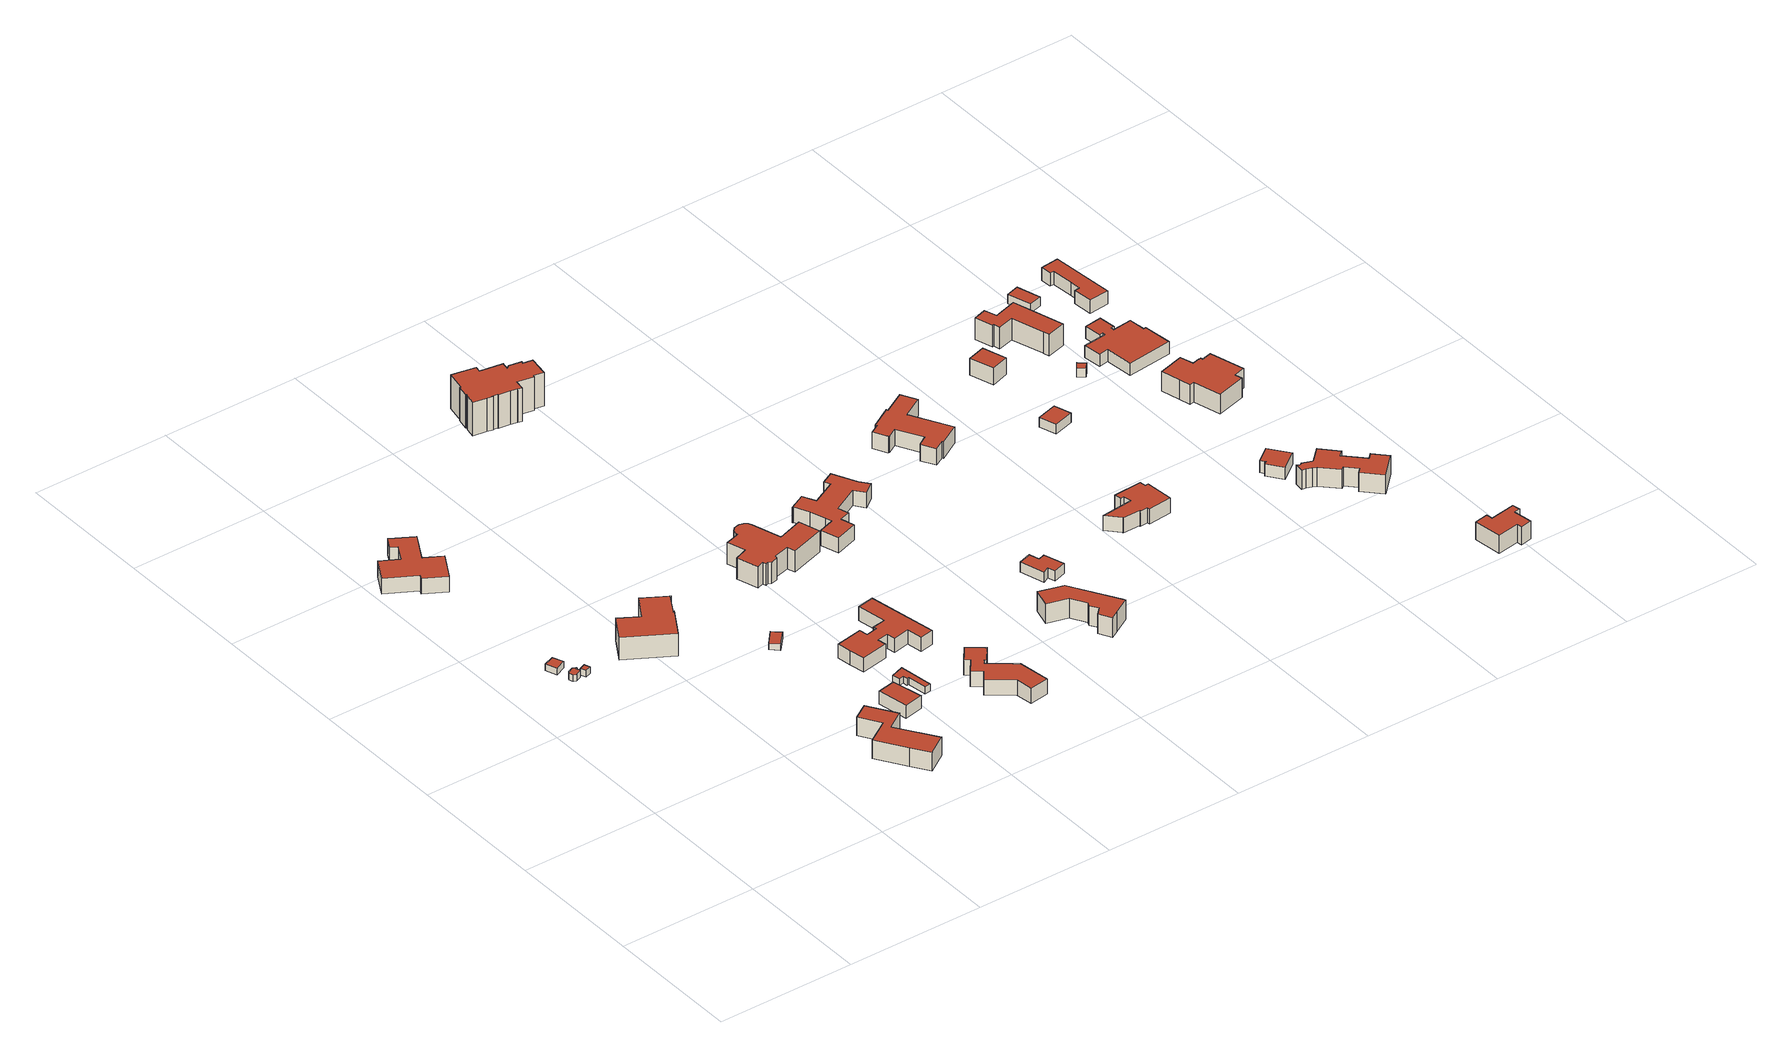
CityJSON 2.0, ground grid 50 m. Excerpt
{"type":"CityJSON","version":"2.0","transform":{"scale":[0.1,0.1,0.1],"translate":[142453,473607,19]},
"CityObjects":{
"building1":{"type":"Building","attributes":{"b3_dak_type":"slanted","b3_h_dak_50p":23.48,"b3_h_dak_70p":23.62,"b3_h_dak_max":23.92,"b3_h_dak_min":22.84,"b3_h_maaiveld":21.09,"b3_kas_warenhuis":false,"b3_mutatie_ahn3_ahn4":false,"b3_reconstructie_onvolledig":false,"b3_rmse_lod12":0.282,"b3_rmse_lod13":0.282,"b3_rmse_lod22":0.0951,"b3_val3dity_lod12":"[]","b3_val3dity_lod13":"[]","b3_val3dity_lod22":"[]","b3_volume_lod12":45.22,"b3_volume_lod13":45.22,"b3_volume_lod22":40.03,"geconstateerd":false,"oorspronkelijkbouwjaar":2019,"status":"Pand in gebruik"},"children":["building1-1"]},
"building1-1":{"type":"BuildingPart","parents":["building1"],"geometry":[{"type":"Solid","lod":"1.2","boundaries":[[[[0,1,2,3]],[[4,0,3,5]],[[5,3,2,6]],[[6,2,1,7]],[[7,1,0,4]],[[7,4,5,6]]]],"semantics":{"surfaces":[{"type":"GroundSurface"},{"type":"WallSurface","on_footprint_edge":true},{"type":"RoofSurface"}],"values":[[0,1,1,1,1,2]]}}]},
"building2":{"type":"Building","attributes":{"b3_dak_type":"slanted","b3_h_dak_50p":23.45,"b3_h_dak_70p":23.58,"b3_h_dak_max":23.89,"b3_h_dak_min":23.11,"b3_h_maaiveld":21.05,"b3_kas_warenhuis":false,"b3_mutatie_ahn3_ahn4":false,"b3_reconstructie_onvolledig":false,"b3_rmse_lod12":0.209,"b3_rmse_lod13":0.209,"b3_rmse_lod22":0.102,"b3_val3dity_lod12":"[]","b3_val3dity_lod13":"[]","b3_val3dity_lod22":"[]","b3_volume_lod12":21.73,"b3_volume_lod13":21.73,"b3_volume_lod22":21.42,"geconstateerd":false,"oorspronkelijkbouwjaar":2005,"status":"Pand in gebruik"},"children":["building2-1"]},
"building2-1":{"type":"BuildingPart","parents":["building2"],"geometry":[{"type":"Solid","lod":"1.2","boundaries":[[[[8,9,10,11,12,13,14,15,16,17]],[[18,9,8,19]],[[20,10,9,18]],[[21,11,10,20]],[[19,8,17,22]],[[23,12,11,21]],[[24,13,12,23]],[[22,17,16,25]],[[26,15,14,27]],[[27,14,13,24]],[[25,16,15,26]],[[25,26,27,24,23,21,20,18,19,22]]]],"semantics":{"surfaces":[{"type":"GroundSurface"},{"type":"WallSurface","on_footprint_edge":true},{"type":"RoofSurface"}],"values":[[0,1,1,1,1,1,1,1,1,1,1,2]]}}]},
"building3":{"type":"Building","attributes":{"b3_dak_type":"slanted","b3_h_dak_50p":23.33,"b3_h_dak_70p":23.5,"b3_h_dak_max":23.87,"b3_h_dak_min":22.99,"b3_h_maaiveld":21.07,"b3_kas_warenhuis":false,"b3_mutatie_ahn3_ahn4":false,"b3_reconstructie_onvolledig":false,"b3_rmse_lod12":0.273,"b3_rmse_lod13":0.273,"b3_rmse_lod22":0.659,"b3_val3dity_lod12":"[]","b3_val3dity_lod13":"[]","b3_val3dity_lod22":"[]","b3_volume_lod12":13.09,"b3_volume_lod13":13.09,"b3_volume_lod22":15.14,"geconstateerd":false,"oorspronkelijkbouwjaar":2005,"status":"Pand in gebruik"},"children":["building3-1"]},
"building3-1":{"type":"BuildingPart","parents":["building3"],"geometry":[{"type":"Solid","lod":"1.2","boundaries":[[[[28,29,30,31]],[[32,28,31,33]],[[33,31,30,34]],[[34,30,29,35]],[[35,29,28,32]],[[35,32,33,34]]]],"semantics":{"surfaces":[{"type":"GroundSurface"},{"type":"WallSurface","on_footprint_edge":true},{"type":"RoofSurface"}],"values":[[0,1,1,1,1,2]]}}]},
"building4":{"type":"Building","attributes":{"b3_dak_type":"slanted","b3_h_dak_50p":27.42,"b3_h_dak_70p":28.05,"b3_h_dak_max":30.87,"b3_h_dak_min":22.4,"b3_h_maaiveld":22.07,"b3_kas_warenhuis":false,"b3_mutatie_ahn3_ahn4":false,"b3_reconstructie_onvolledig":false,"b3_rmse_lod12":1.29,"b3_rmse_lod13":1.29,"b3_rmse_lod22":0.394,"b3_val3dity_lod12":"[]","b3_val3dity_lod13":"[]","b3_val3dity_lod22":"[]","b3_volume_lod12":1750.06,"b3_volume_lod13":1750.06,"b3_volume_lod22":1602.6,"geconstateerd":false,"oorspronkelijkbouwjaar":1950,"status":"Pand in gebruik"},"children":["building4-1"]},
"building4-1":{"type":"BuildingPart","parents":["building4"],"geometry":[{"type":"Solid","lod":"1.2","boundaries":[[[[36,37,38,39,40,41,42,43,44,45,46,47]],[[48,47,46,49]],[[50,36,47,48]],[[51,44,43,52]],[[53,45,44,51]],[[49,46,45,53]],[[52,43,42,54]],[[54,42,41,55]],[[55,41,40,56]],[[56,40,39,57]],[[57,39,38,58]],[[58,38,37,59]],[[59,37,36,50]],[[59,50,48,49,53,51,52,54,55,56,57,58]]]],"semantics":{"surfaces":[{"type":"GroundSurface"},{"type":"WallSurface","on_footprint_edge":true},{"type":"RoofSurface"}],"values":[[0,1,1,1,1,1,1,1,1,1,1,1,1,2]]}}]},
"building5":{"type":"Building","attributes":{"b3_dak_type":"slanted","b3_h_dak_50p":27.03,"b3_h_dak_70p":27.75,"b3_h_dak_max":30.9,"b3_h_dak_min":21.67,"b3_h_maaiveld":20.81,"b3_kas_warenhuis":false,"b3_mutatie_ahn3_ahn4":false,"b3_reconstructie_onvolledig":false,"b3_rmse_lod12":1.59,"b3_rmse_lod13":1.59,"b3_rmse_lod22":0.286,"b3_val3dity_lod12":"[]","b3_val3dity_lod13":"[]","b3_val3dity_lod22":"[]","b3_volume_lod12":1730.9,"b3_volume_lod13":1730.9,"b3_volume_lod22":1571.58,"geconstateerd":false,"oorspronkelijkbouwjaar":1930,"status":"Pand in gebruik"},"children":["building5-1"]},
"building5-1":{"type":"BuildingPart","parents":["building5"],"geometry":[{"type":"Solid","lod":"1.2","boundaries":[[[[60,61,62,63,64,65,66,67,68]],[[69,66,65,70]],[[70,65,64,71]],[[72,67,66,69]],[[71,64,63,73]],[[73,63,62,74]],[[75,61,60,76]],[[76,60,68,77]],[[77,68,67,72]],[[74,62,61,75]],[[74,75,76,77,72,69,70,71,73]]]],"semantics":{"surfaces":[{"type":"GroundSurface"},{"type":"WallSurface","on_footprint_edge":true},{"type":"RoofSurface"}],"values":[[0,1,1,1,1,1,1,1,1,1,2]]}}]},
"building6":{"type":"Building","attributes":{"b3_dak_type":"slanted","b3_h_dak_50p":27.74,"b3_h_dak_70p":28.35,"b3_h_dak_max":31.12,"b3_h_dak_min":24.28,"b3_h_maaiveld":19.84,"b3_kas_warenhuis":false,"b3_mutatie_ahn3_ahn4":false,"b3_reconstructie_onvolledig":false,"b3_rmse_lod12":1.48,"b3_rmse_lod13":1.48,"b3_rmse_lod22":0.332,"b3_val3dity_lod12":"[]","b3_val3dity_lod13":"[]","b3_val3dity_lod22":"[]","b3_volume_lod12":2419.6,"b3_volume_lod13":2419.6,"b3_volume_lod22":2206.16,"geconstateerd":false,"oorspronkelijkbouwjaar":1953,"status":"Pand in gebruik"},"children":["building6-1"]},
"building6-1":{"type":"BuildingPart","parents":["building6"],"geometry":[{"type":"Solid","lod":"1.2","boundaries":[[[[78,79,80,81,82,83,84,85,86,87,88,89]],[[90,86,85,91]],[[91,85,84,92]],[[93,87,86,90]],[[92,84,83,94]],[[94,83,82,95]],[[96,88,87,93]],[[97,89,88,96]],[[98,81,80,99]],[[95,82,81,98]],[[100,78,89,97]],[[99,80,79,101]],[[101,79,78,100]],[[101,100,97,96,93,90,91,92,94,95,98,99]]]],"semantics":{"surfaces":[{"type":"GroundSurface"},{"type":"WallSurface","on_footprint_edge":true},{"type":"RoofSurface"}],"values":[[0,1,1,1,1,1,1,1,1,1,1,1,1,2]]}}]},
"building7":{"type":"Building","attributes":{"b3_dak_type":"slanted","b3_h_dak_50p":25.48,"b3_h_dak_70p":25.88,"b3_h_dak_max":26.46,"b3_h_dak_min":23.44,"b3_h_maaiveld":21.1,"b3_kas_warenhuis":false,"b3_mutatie_ahn3_ahn4":false,"b3_reconstructie_onvolledig":false,"b3_rmse_lod12":1.1,"b3_rmse_lod13":1.1,"b3_rmse_lod22":0.0421,"b3_val3dity_lod12":"[]","b3_val3dity_lod13":"[]","b3_val3dity_lod22":"[]","b3_volume_lod12":366.44,"b3_volume_lod13":366.44,"b3_volume_lod22":316.61,"geconstateerd":false,"oorspronkelijkbouwjaar":1930,"status":"Pand in gebruik"},"children":["building7-1"]},
"building7-1":{"type":"BuildingPart","parents":["building7"],"geometry":[{"type":"Solid","lod":"1.2","boundaries":[[[[102,103,104,105,106]],[[107,103,102,108]],[[109,104,103,107]],[[110,105,104,109]],[[108,102,106,111]],[[111,106,105,110]],[[111,110,109,107,108]]]],"semantics":{"surfaces":[{"type":"GroundSurface"},{"type":"WallSurface","on_footprint_edge":true},{"type":"RoofSurface"}],"values":[[0,1,1,1,1,1,2]]}}]},
"building8":{"type":"Building","attributes":{"b3_dak_type":"slanted","b3_h_dak_50p":24.06,"b3_h_dak_70p":24.18,"b3_h_dak_max":24.42,"b3_h_dak_min":23.61,"b3_h_maaiveld":21.69,"b3_kas_warenhuis":false,"b3_mutatie_ahn3_ahn4":false,"b3_reconstructie_onvolledig":false,"b3_rmse_lod12":0.241,"b3_rmse_lod13":0.241,"b3_rmse_lod22":0.0299,"b3_val3dity_lod12":"[]","b3_val3dity_lod13":"[]","b3_val3dity_lod22":"[]","b3_volume_lod12":59.45,"b3_volume_lod13":59.45,"b3_volume_lod22":55.19,"geconstateerd":false,"oorspronkelijkbouwjaar":1991,"status":"Pand in gebruik"},"children":["building8-1"]},
"building8-1":{"type":"BuildingPart","parents":["building8"],"geometry":[{"type":"Solid","lod":"1.2","boundaries":[[[[112,113,114,115]],[[116,113,112,117]],[[117,112,115,118]],[[119,114,113,116]],[[118,115,114,119]],[[118,119,116,117]]]],"semantics":{"surfaces":[{"type":"GroundSurface"},{"type":"WallSurface","on_footprint_edge":true},{"type":"RoofSurface"}],"values":[[0,1,1,1,1,2]]}}]},
"building9":{"type":"Building","attributes":{"b3_dak_type":"slanted","b3_h_dak_50p":23.86,"b3_h_dak_70p":23.99,"b3_h_dak_max":24.36,"b3_h_dak_min":23.09,"b3_h_maaiveld":21.39,"b3_kas_warenhuis":false,"b3_mutatie_ahn3_ahn4":false,"b3_reconstructie_onvolledig":false,"b3_rmse_lod12":0.352,"b3_rmse_lod13":0.352,"b3_rmse_lod22":0.0799,"b3_val3dity_lod12":"[]","b3_val3dity_lod13":"[]","b3_val3dity_lod22":"[]","b3_volume_lod12":93.08,"b3_volume_lod13":93.08,"b3_volume_lod22":85.71,"geconstateerd":false,"oorspronkelijkbouwjaar":1927,"status":"Pand in gebruik"},"children":["building9-1"]},
"building9-1":{"type":"BuildingPart","parents":["building9"],"geometry":[{"type":"Solid","lod":"1.2","boundaries":[[[[120,121,122,123,124,125,126,127]],[[128,121,120,129]],[[130,122,121,128]],[[131,123,122,130]],[[129,120,127,132]],[[132,127,126,133]],[[133,126,125,134]],[[134,125,124,135]],[[135,124,123,131]],[[135,131,130,128,129,132,133,134]]]],"semantics":{"surfaces":[{"type":"GroundSurface"},{"type":"WallSurface","on_footprint_edge":true},{"type":"RoofSurface"}],"values":[[0,1,1,1,1,1,1,1,1,2]]}}]},
"building10":{"type":"Building","attributes":{"b3_dak_type":"slanted","b3_h_dak_50p":26.29,"b3_h_dak_70p":27,"b3_h_dak_max":31.24,"b3_h_dak_min":21.91,"b3_h_maaiveld":21.69,"b3_kas_warenhuis":false,"b3_mutatie_ahn3_ahn4":false,"b3_reconstructie_onvolledig":false,"b3_rmse_lod12":1.59,"b3_rmse_lod13":1.59,"b3_rmse_lod22":0.241,"b3_val3dity_lod12":"[]","b3_val3dity_lod13":"[]","b3_val3dity_lod22":"[]","b3_volume_lod12":1690.39,"b3_volume_lod13":1690.39,"b3_volume_lod22":1497.33,"geconstateerd":false,"oorspronkelijkbouwjaar":1960,"status":"Pand in gebruik"},"children":["building10-1"]},
"building10-1":{"type":"BuildingPart","parents":["building10"],"geometry":[{"type":"Solid","lod":"1.2","boundaries":[[[[136,137,138,139,140,141,142,143,144,145,146,147,148,149,150,151,152]],[[153,151,150,154]],[[154,150,149,155]],[[156,152,151,153]],[[157,148,147,158]],[[158,147,146,159]],[[159,146,145,160]],[[160,145,144,161]],[[161,144,143,162]],[[162,143,142,163]],[[164,136,152,156]],[[163,142,141,165]],[[165,141,140,166]],[[167,138,137,168]],[[166,140,139,169]],[[169,139,138,167]],[[155,149,148,157]],[[168,137,136,164]],[[168,164,156,153,154,155,157,158,159,160,161,162,163,165,166,169,167]]]],"semantics":{"surfaces":[{"type":"GroundSurface"},{"type":"WallSurface","on_footprint_edge":true},{"type":"RoofSurface"}],"values":[[0,1,1,1,1,1,1,1,1,1,1,1,1,1,1,1,1,1,2]]}}]},
"building11":{"type":"Building","attributes":{"b3_dak_type":"slanted","b3_h_dak_50p":26.62,"b3_h_dak_70p":27.31,"b3_h_dak_max":29.4,"b3_h_dak_min":23.64,"b3_h_maaiveld":21.54,"b3_kas_warenhuis":false,"b3_mutatie_ahn3_ahn4":false,"b3_reconstructie_onvolledig":false,"b3_rmse_lod12":1.6,"b3_rmse_lod13":1.6,"b3_rmse_lod22":0.0835,"b3_val3dity_lod12":"[]","b3_val3dity_lod13":"[]","b3_val3dity_lod22":"[]","b3_volume_lod12":1321.25,"b3_volume_lod13":1321.25,"b3_volume_lod22":1139.01,"geconstateerd":false,"oorspronkelijkbouwjaar":1927,"status":"Pand in gebruik"},"children":["building11-1"]},
"building11-1":{"type":"BuildingPart","parents":["building11"],"geometry":[{"type":"Solid","lod":"1.2","boundaries":[[[[170,171,172,173,174,175,176,177,178,179,180,181,182,183]],[[184,175,174,185]],[[185,174,173,186]],[[187,176,175,184]],[[188,171,170,189]],[[189,170,183,190]],[[186,173,172,191]],[[191,172,171,188]],[[190,183,182,192]],[[192,182,181,193]],[[194,180,179,195]],[[193,181,180,194]],[[196,177,176,187]],[[197,178,177,196]],[[195,179,178,197]],[[195,197,196,187,184,185,186,191,188,189,190,192,193,194]]]],"semantics":{"surfaces":[{"type":"GroundSurface"},{"type":"WallSurface","on_footprint_edge":true},{"type":"RoofSurface"}],"values":[[0,1,1,1,1,1,1,1,1,1,1,1,1,1,1,2]]}}]},
"building12":{"type":"Building","attributes":{"b3_dak_type":"slanted","b3_h_dak_50p":28.49,"b3_h_dak_70p":29.47,"b3_h_dak_max":32.23,"b3_h_dak_min":25.01,"b3_h_maaiveld":21.32,"b3_kas_warenhuis":false,"b3_mutatie_ahn3_ahn4":false,"b3_reconstructie_onvolledig":false,"b3_rmse_lod12":2.11,"b3_rmse_lod13":2.11,"b3_rmse_lod22":0.0738,"b3_val3dity_lod12":"[]","b3_val3dity_lod13":"[]","b3_val3dity_lod22":"[]","b3_volume_lod12":2790.08,"b3_volume_lod13":2790.08,"b3_volume_lod22":2484.86,"geconstateerd":false,"oorspronkelijkbouwjaar":1980,"status":"Pand in gebruik"},"children":["building12-1"]},
"building12-1":{"type":"BuildingPart","parents":["building12"],"geometry":[{"type":"Solid","lod":"1.2","boundaries":[[[[198,199,200,201,202,203,204,205,206,207,208,209,210,211,212,213,214,215,216,217,218,219,220,221,222]],[[223,206,205,224]],[[225,219,218,226]],[[227,220,219,225]],[[228,221,220,227]],[[229,216,215,230]],[[231,217,216,229]],[[226,218,217,231]],[[230,215,214,232]],[[232,214,213,233]],[[233,213,212,234]],[[234,212,211,235]],[[235,211,210,236]],[[236,210,209,237]],[[238,208,207,239]],[[237,209,208,238]],[[224,205,204,240]],[[240,204,203,241]],[[239,207,206,223]],[[241,203,202,242]],[[242,202,201,243]],[[244,199,198,245]],[[243,201,200,246]],[[246,200,199,244]],[[245,198,222,247]],[[247,222,221,228]],[[247,228,227,225,226,231,229,230,232,233,234,235,236,237,238,239,223,224,240,241,242,243,246,244,245]]]],"semantics":{"surfaces":[{"type":"GroundSurface"},{"type":"WallSurface","on_footprint_edge":true},{"type":"RoofSurface"}],"values":[[0,1,1,1,1,1,1,1,1,1,1,1,1,1,1,1,1,1,1,1,1,1,1,1,1,1,2]]}}]},
"building13":{"type":"Building","attributes":{"b3_dak_type":"slanted","b3_h_dak_50p":31.41,"b3_h_dak_70p":32.64,"b3_h_dak_max":33.94,"b3_h_dak_min":26.2,"b3_h_maaiveld":19.81,"b3_kas_warenhuis":false,"b3_mutatie_ahn3_ahn4":false,"b3_reconstructie_onvolledig":false,"b3_rmse_lod12":2.38,"b3_rmse_lod13":1.93,"b3_rmse_lod22":0.141,"b3_val3dity_lod12":"[]","b3_val3dity_lod13":"[]","b3_val3dity_lod22":"[303]","b3_volume_lod12":4229.79,"b3_volume_lod13":4189.26,"b3_volume_lod22":3744.78,"geconstateerd":false,"oorspronkelijkbouwjaar":2019,"status":"Pand in gebruik"},"children":["building13-1"]},
"building13-1":{"type":"BuildingPart","parents":["building13"],"geometry":[{"type":"Solid","lod":"1.2","boundaries":[[[[248,249,250,251,252,253,254,255,256,257,258,259,260,261,262,263,264,265,266,267,268,269,270,271,272,273,274,275,276,277,278,279]],[[280,265,264,281]],[[282,251,250,283]],[[284,272,271,285]],[[286,257,256,287]],[[287,256,255,288]],[[289,278,277,290]],[[291,279,278,289]],[[290,277,276,292]],[[292,276,275,293]],[[285,271,270,294]],[[295,274,273,296]],[[296,273,272,284]],[[293,275,274,295]],[[297,269,268,298]],[[299,261,260,300]],[[301,267,266,302]],[[298,268,267,301]],[[303,254,253,304]],[[288,255,254,303]],[[281,264,263,305]],[[306,258,257,286]],[[307,262,261,299]],[[305,263,262,307]],[[302,266,265,280]],[[308,259,258,306]],[[283,250,249,309]],[[300,260,259,308]],[[294,270,269,297]],[[304,253,252,310]],[[310,252,251,282]],[[311,248,279,291]],[[309,249,248,311]],[[309,311,291,289,290,292,293,295,296,284,285,294,297,298,301,302,280,281,305,307,299,300,308,306,286,287,288,303,304,310,282,283]]]],"semantics":{"surfaces":[{"type":"GroundSurface"},{"type":"WallSurface","on_footprint_edge":true},{"type":"RoofSurface"}],"values":[[0,1,1,1,1,1,1,1,1,1,1,1,1,1,1,1,1,1,1,1,1,1,1,1,1,1,1,1,1,1,1,1,1,2]]}}]},
"building14":{"type":"Building","attributes":{"b3_dak_type":"slanted","b3_h_dak_50p":27.39,"b3_h_dak_70p":28.27,"b3_h_dak_max":30.97,"b3_h_dak_min":24.58,"b3_h_maaiveld":22.47,"b3_kas_warenhuis":false,"b3_mutatie_ahn3_ahn4":false,"b3_reconstructie_onvolledig":false,"b3_rmse_lod12":1.56,"b3_rmse_lod13":1.56,"b3_rmse_lod22":0.129,"b3_val3dity_lod12":"[]","b3_val3dity_lod13":"[]","b3_val3dity_lod22":"[]","b3_volume_lod12":1770.18,"b3_volume_lod13":1770.18,"b3_volume_lod22":1554.01,"geconstateerd":false,"oorspronkelijkbouwjaar":2005,"status":"Pand in gebruik"},"children":["building14-1"]},
"building14-1":{"type":"BuildingPart","parents":["building14"],"geometry":[{"type":"Solid","lod":"1.2","boundaries":[[[[312,313,314,315,316,317,318,319,320,321,322,323,324,325,326,327,328,329,330,331,332,333,334]],[[335,328,327,336]],[[336,327,326,337]],[[338,329,328,335]],[[339,330,329,338]],[[340,316,315,341]],[[342,324,323,343]],[[344,325,324,342]],[[337,326,325,344]],[[343,323,322,345]],[[345,322,321,346]],[[347,320,319,348]],[[348,319,318,349]],[[349,318,317,350]],[[346,321,320,347]],[[350,317,316,340]],[[351,313,312,352]],[[352,312,334,353]],[[341,315,314,354]],[[354,314,313,351]],[[355,331,330,339]],[[356,332,331,355]],[[353,334,333,357]],[[357,333,332,356]],[[357,356,355,339,338,335,336,337,344,342,343,345,346,347,348,349,350,340,341,354,351,352,353]]]],"semantics":{"surfaces":[{"type":"GroundSurface"},{"type":"WallSurface","on_footprint_edge":true},{"type":"RoofSurface"}],"values":[[0,1,1,1,1,1,1,1,1,1,1,1,1,1,1,1,1,1,1,1,1,1,1,1,2]]}}]},
"building15":{"type":"Building","attributes":{"b3_dak_type":"slanted","b3_h_dak_50p":27.41,"b3_h_dak_70p":28.3,"b3_h_dak_max":30.75,"b3_h_dak_min":21.9,"b3_h_maaiveld":20.88,"b3_kas_warenhuis":false,"b3_mutatie_ahn3_ahn4":false,"b3_reconstructie_onvolledig":false,"b3_rmse_lod12":1.74,"b3_rmse_lod13":1.74,"b3_rmse_lod22":0.374,"b3_val3dity_lod12":"[]","b3_val3dity_lod13":"[]","b3_val3dity_lod22":"[]","b3_volume_lod12":1479.45,"b3_volume_lod13":1479.45,"b3_volume_lod22":1290.39,"geconstateerd":false,"oorspronkelijkbouwjaar":1930,"status":"Pand in gebruik"},"children":["building15-1"]},
"building15-1":{"type":"BuildingPart","parents":["building15"],"geometry":[{"type":"Solid","lod":"1.2","boundaries":[[[[358,359,360,361,362,363,364,365,366,367,368,369]],[[370,359,358,371]],[[371,358,369,372]],[[372,369,368,373]],[[373,368,367,374]],[[374,367,366,375]],[[376,363,362,377]],[[378,364,363,376]],[[377,362,361,379]],[[375,366,365,380]],[[380,365,364,378]],[[381,360,359,370]],[[379,361,360,381]],[[379,381,370,371,372,373,374,375,380,378,376,377]]]],"semantics":{"surfaces":[{"type":"GroundSurface"},{"type":"WallSurface","on_footprint_edge":true},{"type":"RoofSurface"}],"values":[[0,1,1,1,1,1,1,1,1,1,1,1,1,2]]}}]},
"building16":{"type":"Building","attributes":{"b3_dak_type":"slanted","b3_h_dak_50p":24.39,"b3_h_dak_70p":25.6,"b3_h_dak_max":27.52,"b3_h_dak_min":23.99,"b3_h_maaiveld":21.97,"b3_kas_warenhuis":false,"b3_mutatie_ahn3_ahn4":false,"b3_reconstructie_onvolledig":false,"b3_rmse_lod12":1.3,"b3_rmse_lod13":1.3,"b3_rmse_lod22":0.197,"b3_val3dity_lod12":"[]","b3_val3dity_lod13":"[]","b3_val3dity_lod22":"[]","b3_volume_lod12":268.58,"b3_volume_lod13":268.58,"b3_volume_lod22":223.77,"geconstateerd":false,"oorspronkelijkbouwjaar":1961,"status":"Pand in gebruik"},"children":["building16-1"]},
"building16-1":{"type":"BuildingPart","parents":["building16"],"geometry":[{"type":"Solid","lod":"1.2","boundaries":[[[[382,383,384,385,386,387,388,389]],[[390,388,387,391]],[[391,387,386,392]],[[392,386,385,393]],[[393,385,384,394]],[[395,389,388,390]],[[396,383,382,397]],[[394,384,383,396]],[[397,382,389,395]],[[397,395,390,391,392,393,394,396]]]],"semantics":{"surfaces":[{"type":"GroundSurface"},{"type":"WallSurface","on_footprint_edge":true},{"type":"RoofSurface"}],"values":[[0,1,1,1,1,1,1,1,1,2]]}}]},
"building17":{"type":"Building","attributes":{"b3_dak_type":"slanted","b3_h_dak_50p":28.11,"b3_h_dak_70p":28.75,"b3_h_dak_max":32.35,"b3_h_dak_min":25.63,"b3_h_maaiveld":22.59,"b3_kas_warenhuis":false,"b3_mutatie_ahn3_ahn4":false,"b3_reconstructie_onvolledig":false,"b3_rmse_lod12":1.42,"b3_rmse_lod13":1.42,"b3_rmse_lod22":0.267,"b3_val3dity_lod12":"[]","b3_val3dity_lod13":"[]","b3_val3dity_lod22":"[]","b3_volume_lod12":1878.48,"b3_volume_lod13":1878.48,"b3_volume_lod22":1650.92,"geconstateerd":false,"oorspronkelijkbouwjaar":1950,"status":"Pand in gebruik"},"children":["building17-1"]},
"building17-1":{"type":"BuildingPart","parents":["building17"],"geometry":[{"type":"Solid","lod":"1.2","boundaries":[[[[398,399,400,401,402,403,404,405,406,407,408,409,410,411,412,413,414,415,416,417]],[[418,407,406,419]],[[420,410,409,421]],[[422,399,398,423]],[[424,400,399,422]],[[425,411,410,420]],[[421,409,408,426]],[[426,408,407,418]],[[427,405,404,428]],[[428,404,403,429]],[[419,406,405,427]],[[430,414,413,431]],[[432,415,414,430]],[[431,413,412,433]],[[429,403,402,434]],[[434,402,401,435]],[[436,416,415,432]],[[433,412,411,425]],[[435,401,400,424]],[[437,417,416,436]],[[423,398,417,437]],[[423,437,436,432,430,431,433,425,420,421,426,418,419,427,428,429,434,435,424,422]]]],"semantics":{"surfaces":[{"type":"GroundSurface"},{"type":"WallSurface","on_footprint_edge":true},{"type":"RoofSurface"}],"values":[[0,1,1,1,1,1,1,1,1,1,1,1,1,1,1,1,1,1,1,1,1,2]]}}]},
"building18":{"type":"Building","attributes":{"b3_dak_type":"slanted","b3_h_dak_50p":27.19,"b3_h_dak_70p":27.96,"b3_h_dak_max":30.42,"b3_h_dak_min":24.76,"b3_h_maaiveld":22.2,"b3_kas_warenhuis":false,"b3_mutatie_ahn3_ahn4":false,"b3_reconstructie_onvolledig":false,"b3_rmse_lod12":1.52,"b3_rmse_lod13":1.52,"b3_rmse_lod22":0.138,"b3_val3dity_lod12":"[]","b3_val3dity_lod13":"[]","b3_val3dity_lod22":"[]","b3_volume_lod12":1017.28,"b3_volume_lod13":1017.28,"b3_volume_lod22":870.67,"geconstateerd":false,"oorspronkelijkbouwjaar":2022,"status":"Pand in gebruik"},"children":["building18-1"]},
"building18-1":{"type":"BuildingPart","parents":["building18"],"geometry":[{"type":"Solid","lod":"1.2","boundaries":[[[[438,439,440,441,442,443,444,445,446,447,448,449,450,451,452]],[[453,449,448,454]],[[455,450,449,453]],[[456,439,438,457]],[[457,438,452,458]],[[459,442,441,460]],[[461,444,443,462]],[[463,445,444,461]],[[462,443,442,459]],[[464,451,450,455]],[[465,446,445,463]],[[458,452,451,464]],[[466,447,446,465]],[[467,440,439,456]],[[454,448,447,466]],[[460,441,440,467]],[[460,467,456,457,458,464,455,453,454,466,465,463,461,462,459]]]],"semantics":{"surfaces":[{"type":"GroundSurface"},{"type":"WallSurface","on_footprint_edge":true},{"type":"RoofSurface"}],"values":[[0,1,1,1,1,1,1,1,1,1,1,1,1,1,1,1,2]]}}]},
"building19":{"type":"Building","attributes":{"b3_dak_type":"slanted","b3_h_dak_50p":25.71,"b3_h_dak_70p":26.12,"b3_h_dak_max":26.79,"b3_h_dak_min":24.23,"b3_h_maaiveld":22.5,"b3_kas_warenhuis":false,"b3_mutatie_ahn3_ahn4":false,"b3_reconstructie_onvolledig":false,"b3_rmse_lod12":0.777,"b3_rmse_lod13":0.777,"b3_rmse_lod22":0.0154,"b3_val3dity_lod12":"[]","b3_val3dity_lod13":"[]","b3_val3dity_lod22":"[]","b3_volume_lod12":176.15,"b3_volume_lod13":176.15,"b3_volume_lod22":154.34,"geconstateerd":false,"oorspronkelijkbouwjaar":2015,"status":"Pand in gebruik"},"children":["building19-1"]},
"building19-1":{"type":"BuildingPart","parents":["building19"],"geometry":[{"type":"Solid","lod":"1.2","boundaries":[[[[468,469,470,471]],[[472,470,469,473]],[[474,471,470,472]],[[475,468,471,474]],[[473,469,468,475]],[[473,475,474,472]]]],"semantics":{"surfaces":[{"type":"GroundSurface"},{"type":"WallSurface","on_footprint_edge":true},{"type":"RoofSurface"}],"values":[[0,1,1,1,1,2]]}}]},
"building20":{"type":"Building","attributes":{"b3_dak_type":"slanted","b3_h_dak_50p":26.05,"b3_h_dak_70p":26.53,"b3_h_dak_max":28.12,"b3_h_dak_min":24.73,"b3_h_maaiveld":20.14,"b3_kas_warenhuis":false,"b3_mutatie_ahn3_ahn4":false,"b3_reconstructie_onvolledig":false,"b3_rmse_lod12":0.846,"b3_rmse_lod13":0.846,"b3_rmse_lod22":0.131,"b3_val3dity_lod12":"[]","b3_val3dity_lod13":"[]","b3_val3dity_lod22":"[]","b3_volume_lod12":381.19,"b3_volume_lod13":381.19,"b3_volume_lod22":354.39,"geconstateerd":false,"oorspronkelijkbouwjaar":2011,"status":"Pand in gebruik"},"children":["building20-1"]},
"building20-1":{"type":"BuildingPart","parents":["building20"],"geometry":[{"type":"Solid","lod":"1.2","boundaries":[[[[476,477,478,479]],[[480,477,476,481]],[[481,476,479,482]],[[483,478,477,480]],[[482,479,478,483]],[[482,483,480,481]]]],"semantics":{"surfaces":[{"type":"GroundSurface"},{"type":"WallSurface","on_footprint_edge":true},{"type":"RoofSurface"}],"values":[[0,1,1,1,1,2]]}}]},
"building21":{"type":"Building","attributes":{"b3_dak_type":"slanted","b3_h_dak_50p":25.63,"b3_h_dak_70p":26.5,"b3_h_dak_max":27.97,"b3_h_dak_min":24.05,"b3_h_maaiveld":22.05,"b3_kas_warenhuis":false,"b3_mutatie_ahn3_ahn4":false,"b3_reconstructie_onvolledig":false,"b3_rmse_lod12":1.43,"b3_rmse_lod13":1.43,"b3_rmse_lod22":0.0517,"b3_val3dity_lod12":"[]","b3_val3dity_lod13":"[]","b3_val3dity_lod22":"[]","b3_volume_lod12":303.44,"b3_volume_lod13":303.44,"b3_volume_lod22":252.18,"geconstateerd":false,"oorspronkelijkbouwjaar":1938,"status":"Pand in gebruik"},"children":["building21-1"]},
"building21-1":{"type":"BuildingPart","parents":["building21"],"geometry":[{"type":"Solid","lod":"1.2","boundaries":[[[[484,485,486,487,488,489,490]],[[491,485,484,492]],[[493,490,489,494]],[[495,488,487,496]],[[496,487,486,497]],[[492,484,490,493]],[[497,486,485,491]],[[494,489,488,495]],[[494,495,496,497,491,492,493]]]],"semantics":{"surfaces":[{"type":"GroundSurface"},{"type":"WallSurface","on_footprint_edge":true},{"type":"RoofSurface"}],"values":[[0,1,1,1,1,1,1,1,2]]}}]},
"building22":{"type":"Building","attributes":{"b3_dak_type":"multiple horizontal","b3_h_dak_50p":25.89,"b3_h_dak_70p":25.96,"b3_h_dak_max":26.15,"b3_h_dak_min":25.8,"b3_h_maaiveld":22.66,"b3_kas_warenhuis":false,"b3_mutatie_ahn3_ahn4":false,"b3_reconstructie_onvolledig":false,"b3_rmse_lod12":0.118,"b3_rmse_lod13":0.118,"b3_rmse_lod22":0.104,"b3_val3dity_lod12":"[]","b3_val3dity_lod13":"[]","b3_val3dity_lod22":"[]","b3_volume_lod12":28.83,"b3_volume_lod13":28.83,"b3_volume_lod22":28.35,"geconstateerd":false,"oorspronkelijkbouwjaar":2012,"status":"Pand in gebruik"},"children":["building22-1"]},
"building22-1":{"type":"BuildingPart","parents":["building22"],"geometry":[{"type":"Solid","lod":"1.2","boundaries":[[[[498,499,500,501]],[[502,499,498,503]],[[503,498,501,504]],[[505,500,499,502]],[[504,501,500,505]],[[504,505,502,503]]]],"semantics":{"surfaces":[{"type":"GroundSurface"},{"type":"WallSurface","on_footprint_edge":true},{"type":"RoofSurface"}],"values":[[0,1,1,1,1,2]]}}]},
"building23":{"type":"Building","attributes":{"b3_dak_type":"slanted","b3_h_dak_50p":30.06,"b3_h_dak_70p":30.91,"b3_h_dak_max":32.16,"b3_h_dak_min":25.1,"b3_h_maaiveld":22.77,"b3_kas_warenhuis":false,"b3_mutatie_ahn3_ahn4":false,"b3_reconstructie_onvolledig":false,"b3_rmse_lod12":2.37,"b3_rmse_lod13":1.57,"b3_rmse_lod22":0.196,"b3_val3dity_lod12":"[]","b3_val3dity_lod13":"[]","b3_val3dity_lod22":"[]","b3_volume_lod12":1520.93,"b3_volume_lod13":1493.05,"b3_volume_lod22":1271.29,"geconstateerd":false,"oorspronkelijkbouwjaar":1950,"status":"Verbouwing pand"},"children":["building23-1"]},
"building23-1":{"type":"BuildingPart","parents":["building23"],"geometry":[{"type":"Solid","lod":"1.2","boundaries":[[[[506,507,508,509,510,511,512,513,514,515,516,517,518]],[[519,510,509,520]],[[521,511,510,519]],[[522,514,513,523]],[[524,516,515,525]],[[525,515,514,522]],[[523,513,512,526]],[[526,512,511,521]],[[520,509,508,527]],[[527,508,507,528]],[[529,518,517,530]],[[528,507,506,531]],[[530,517,516,524]],[[531,506,518,529]],[[529,530,524,525,522,523,526,521,519,520,527,528,531]]]],"semantics":{"surfaces":[{"type":"GroundSurface"},{"type":"WallSurface","on_footprint_edge":true},{"type":"RoofSurface"}],"values":[[0,1,1,1,1,1,1,1,1,1,1,1,1,1,2]]}}]},
"building24":{"type":"Building","attributes":{"b3_dak_type":"slanted","b3_h_dak_50p":28.1,"b3_h_dak_70p":29.18,"b3_h_dak_max":31.25,"b3_h_dak_min":22.52,"b3_h_maaiveld":22.04,"b3_kas_warenhuis":false,"b3_mutatie_ahn3_ahn4":false,"b3_reconstructie_onvolledig":false,"b3_rmse_lod12":2.09,"b3_rmse_lod13":1.97,"b3_rmse_lod22":0.507,"b3_val3dity_lod12":"[]","b3_val3dity_lod13":"[]","b3_val3dity_lod22":"[]","b3_volume_lod12":1553.33,"b3_volume_lod13":1541.62,"b3_volume_lod22":1329.69,"geconstateerd":false,"oorspronkelijkbouwjaar":1938,"status":"Pand in gebruik"},"children":["building24-1"]},
"building24-1":{"type":"BuildingPart","parents":["building24"],"geometry":[{"type":"Solid","lod":"1.2","boundaries":[[[[532,533,534,535,536,537,538,539,540,541,542,543,544,545,546,547,548,549,550]],[[551,548,547,552]],[[553,549,548,551]],[[554,543,542,555]],[[556,544,543,554]],[[557,537,536,558]],[[559,533,532,560]],[[561,541,540,562]],[[555,542,541,561]],[[562,540,539,563]],[[563,539,538,564]],[[565,535,534,566]],[[558,536,535,565]],[[564,538,537,557]],[[566,534,533,559]],[[567,545,544,556]],[[568,550,549,553]],[[560,532,550,568]],[[569,546,545,567]],[[552,547,546,569]],[[552,569,567,556,554,555,561,562,563,564,557,558,565,566,559,560,568,553,551]]]],"semantics":{"surfaces":[{"type":"GroundSurface"},{"type":"WallSurface","on_footprint_edge":true},{"type":"RoofSurface"}],"values":[[0,1,1,1,1,1,1,1,1,1,1,1,1,1,1,1,1,1,1,1,2]]}}]},
"building25":{"type":"Building","attributes":{"b3_dak_type":"slanted","b3_h_dak_50p":27.33,"b3_h_dak_70p":28.06,"b3_h_dak_max":29.97,"b3_h_dak_min":24.17,"b3_h_maaiveld":21.28,"b3_kas_warenhuis":false,"b3_mutatie_ahn3_ahn4":false,"b3_reconstructie_onvolledig":false,"b3_rmse_lod12":1.93,"b3_rmse_lod13":1.93,"b3_rmse_lod22":0.117,"b3_val3dity_lod12":"[]","b3_val3dity_lod13":"[]","b3_val3dity_lod22":"[]","b3_volume_lod12":831.88,"b3_volume_lod13":831.88,"b3_volume_lod22":691.91,"geconstateerd":false,"oorspronkelijkbouwjaar":1950,"status":"Pand in gebruik"},"children":["building25-1"]},
"building25-1":{"type":"BuildingPart","parents":["building25"],"geometry":[{"type":"Solid","lod":"1.2","boundaries":[[[[570,571,572,573,574,575,576,577,578,579]],[[580,573,572,581]],[[582,571,570,583]],[[581,572,571,582]],[[584,578,577,585]],[[586,576,575,587]],[[587,575,574,588]],[[588,574,573,580]],[[583,570,579,589]],[[589,579,578,584]],[[585,577,576,586]],[[585,586,587,588,580,581,582,583,589,584]]]],"semantics":{"surfaces":[{"type":"GroundSurface"},{"type":"WallSurface","on_footprint_edge":true},{"type":"RoofSurface"}],"values":[[0,1,1,1,1,1,1,1,1,1,1,2]]}}]},
"building26":{"type":"Building","attributes":{"b3_dak_type":"slanted","b3_h_dak_50p":28.94,"b3_h_dak_70p":29.76,"b3_h_dak_max":31.37,"b3_h_dak_min":25.67,"b3_h_maaiveld":22.34,"b3_kas_warenhuis":false,"b3_mutatie_ahn3_ahn4":false,"b3_reconstructie_onvolledig":false,"b3_rmse_lod12":1.74,"b3_rmse_lod13":1.74,"b3_rmse_lod22":0.206,"b3_val3dity_lod12":"[]","b3_val3dity_lod13":"[]","b3_val3dity_lod22":"[302]","b3_volume_lod12":2189.15,"b3_volume_lod13":2189.15,"b3_volume_lod22":1910.33,"geconstateerd":false,"oorspronkelijkbouwjaar":1970,"status":"Pand in gebruik"},"children":["building26-1"]},
"building26-1":{"type":"BuildingPart","parents":["building26"],"geometry":[{"type":"Solid","lod":"1.2","boundaries":[[[[590,591,592,593,594,595,596,597,598,599,600,601,602,603,604]],[[605,594,593,606]],[[607,595,594,605]],[[606,593,592,608]],[[609,596,595,607]],[[610,591,590,611]],[[608,592,591,610]],[[611,590,604,612]],[[612,604,603,613]],[[613,603,602,614]],[[615,597,596,609]],[[616,598,597,615]],[[617,601,600,618]],[[618,600,599,619]],[[614,602,601,617]],[[619,599,598,616]],[[619,616,615,609,607,605,606,608,610,611,612,613,614,617,618]]]],"semantics":{"surfaces":[{"type":"GroundSurface"},{"type":"WallSurface","on_footprint_edge":true},{"type":"RoofSurface"}],"values":[[0,1,1,1,1,1,1,1,1,1,1,1,1,1,1,1,2]]}}]},
"building27":{"type":"Building","attributes":{"b3_dak_type":"slanted","b3_h_dak_50p":26.66,"b3_h_dak_70p":26.94,"b3_h_dak_max":28.63,"b3_h_dak_min":24.7,"b3_h_maaiveld":22.26,"b3_kas_warenhuis":false,"b3_mutatie_ahn3_ahn4":false,"b3_reconstructie_onvolledig":false,"b3_rmse_lod12":0.866,"b3_rmse_lod13":0.866,"b3_rmse_lod22":0.0792,"b3_val3dity_lod12":"[]","b3_val3dity_lod13":"[]","b3_val3dity_lod22":"[]","b3_volume_lod12":1527.93,"b3_volume_lod13":1527.93,"b3_volume_lod22":1459.47,"geconstateerd":false,"oorspronkelijkbouwjaar":2015,"status":"Pand in gebruik"},"children":["building27-1"]},
"building27-1":{"type":"BuildingPart","parents":["building27"],"geometry":[{"type":"Solid","lod":"1.2","boundaries":[[[[620,621,622,623,624,625,626,627,628,629,630,631,632,633,634,635]],[[636,632,631,637]],[[637,631,630,638]],[[639,629,628,640]],[[638,630,629,639]],[[641,627,626,642]],[[640,628,627,641]],[[642,626,625,643]],[[643,625,624,644]],[[644,624,623,645]],[[646,621,620,647]],[[645,623,622,648]],[[647,620,635,649]],[[649,635,634,650]],[[648,622,621,646]],[[650,634,633,651]],[[651,633,632,636]],[[651,636,637,638,639,640,641,642,643,644,645,648,646,647,649,650]]]],"semantics":{"surfaces":[{"type":"GroundSurface"},{"type":"WallSurface","on_footprint_edge":true},{"type":"RoofSurface"}],"values":[[0,1,1,1,1,1,1,1,1,1,1,1,1,1,1,1,1,2]]}}]},
"building28":{"type":"Building","attributes":{"b3_dak_type":"slanted","b3_h_dak_50p":25.96,"b3_h_dak_70p":26.3,"b3_h_dak_max":26.82,"b3_h_dak_min":25.04,"b3_h_maaiveld":22.91,"b3_kas_warenhuis":false,"b3_mutatie_ahn3_ahn4":false,"b3_reconstructie_onvolledig":false,"b3_rmse_lod12":0.582,"b3_rmse_lod13":0.582,"b3_rmse_lod22":0.0268,"b3_val3dity_lod12":"[]","b3_val3dity_lod13":"[]","b3_val3dity_lod22":"[]","b3_volume_lod12":141.78,"b3_volume_lod13":141.78,"b3_volume_lod22":129.33,"geconstateerd":false,"oorspronkelijkbouwjaar":1961,"status":"Pand in gebruik"},"children":["building28-1"]},
"building28-1":{"type":"BuildingPart","parents":["building28"],"geometry":[{"type":"Solid","lod":"1.2","boundaries":[[[[652,653,654,655]],[[656,653,652,657]],[[657,652,655,658]],[[659,654,653,656]],[[658,655,654,659]],[[658,659,656,657]]]],"semantics":{"surfaces":[{"type":"GroundSurface"},{"type":"WallSurface","on_footprint_edge":true},{"type":"RoofSurface"}],"values":[[0,1,1,1,1,2]]}}]},
"building29":{"type":"Building","attributes":{"b3_dak_type":"slanted","b3_h_dak_50p":27.65,"b3_h_dak_70p":28.03,"b3_h_dak_max":29.84,"b3_h_dak_min":25.75,"b3_h_maaiveld":23.03,"b3_kas_warenhuis":false,"b3_mutatie_ahn3_ahn4":false,"b3_reconstructie_onvolledig":false,"b3_rmse_lod12":0.869,"b3_rmse_lod13":0.869,"b3_rmse_lod22":0.132,"b3_val3dity_lod12":"[]","b3_val3dity_lod13":"[]","b3_val3dity_lod22":"[]","b3_volume_lod12":706.92,"b3_volume_lod13":706.92,"b3_volume_lod22":643.6,"geconstateerd":false,"oorspronkelijkbouwjaar":1958,"status":"Pand in gebruik"},"children":["building29-1"]},
"building29-1":{"type":"BuildingPart","parents":["building29"],"geometry":[{"type":"Solid","lod":"1.2","boundaries":[[[[660,661,662,663,664,665,666,667,668]],[[669,661,660,670]],[[670,660,668,671]],[[672,662,661,669]],[[671,668,667,673]],[[674,665,664,675]],[[675,664,663,676]],[[673,667,666,677]],[[677,666,665,674]],[[676,663,662,672]],[[676,672,669,670,671,673,677,674,675]]]],"semantics":{"surfaces":[{"type":"GroundSurface"},{"type":"WallSurface","on_footprint_edge":true},{"type":"RoofSurface"}],"values":[[0,1,1,1,1,1,1,1,1,1,2]]}}]}
},
"vertices":[
[176,1290,21],[214,1305,21],[230,1267,21],[190,1249,21],[176,1290,46],[190,1249,46],[230,1267,46],[214,1305,46],
[221,1190,20],[210,1194,20],[205,1206,20],[210,1215,20],[230,1224,20],[241,1219,20],[242,1216,20],[237,1213,20],[243,1204,20],[240,1198,20],[210,1194,45],[221,1190,45],[205,1206,45],[210,1215,45],[240,1198,45],[230,1224,45],[241,1219,45],[243,1204,45],[237,1213,45],[242,1216,45],
[256,1187,21],[248,1208,21],[270,1217,21],[278,1195,21],[256,1187,45],[278,1195,45],[270,1217,45],[248,1208,45],
[235,1883,31],[181,1788,31],[105,1832,31],[112,1846,31],[8,1905,31],[54,1986,31],[118,1950,31],[149,2006,31],[126,2019,31],[150,2061,31],[228,2016,31],[172,1918,31],[172,1918,91],[228,2016,91],[235,1883,91],[126,2019,91],[149,2006,91],[150,2061,91],[118,1950,91],[54,1986,91],[8,1905,91],[112,1846,91],[105,1832,91],[181,1788,91],
[737,441,18],[792,476,18],[855,378,18],[791,336,18],[882,199,18],[810,151,18],[769,213,18],[702,316,18],[783,368,18],[769,213,88],[810,151,88],[882,199,88],[702,316,88],[791,336,88],[855,378,88],[792,476,88],[737,441,88],[783,368,88],
[576,1343,8],[663,1291,8],[662,1290,8],[658,1292,8],[617,1220,8],[621,1221,8],[559,1119,8],[403,1212,8],[456,1300,8],[525,1259,8],[574,1341,8],[574,1340,8],[456,1300,93],[403,1212,93],[559,1119,93],[525,1259,93],[621,1221,93],[617,1220,93],[574,1341,93],[574,1340,93],[658,1292,93],[662,1290,93],[576,1343,93],[663,1291,93],
[911,419,21],[890,530,21],[955,542,21],[978,438,21],[979,433,21],[890,530,69],[911,419,69],[955,542,69],[978,438,69],[979,433,69],
[813,931,27],[786,957,27],[828,1004,27],[857,979,27],[786,957,51],[813,931,51],[857,979,51],[828,1004,51],
[1013,569,24],[996,565,24],[990,593,24],[1037,608,24],[1055,486,24],[1033,483,24],[1022,553,24],[1015,552,24],[996,565,50],[1013,569,50],[990,593,50],[1037,608,50],[1015,552,50],[1022,553,50],[1033,483,50],[1055,486,50],
[930,792,27],[1027,810,27],[1033,779,27],[1074,787,27],[1071,798,27],[1119,807,27],[1100,911,27],[1160,922,27],[1205,674,27],[1156,665,27],[1146,722,27],[1088,711,27],[1082,741,27],[1042,734,27],[1047,703,27],[949,685,27],[939,741,27],[949,685,80],[1047,703,80],[1042,734,80],[939,741,80],[1082,741,80],[1088,711,80],[1146,722,80],[1156,665,80],[1205,674,80],[1160,922,80],[1100,911,80],[930,792,80],[1119,807,80],[1071,798,80],[1033,779,80],[1027,810,80],[1074,787,80],
[1314,367,25],[1331,254,25],[1262,243,25],[1253,304,25],[1172,369,25],[1199,403,25],[1166,429,25],[1204,476,25],[1187,489,25],[1228,541,25],[1283,497,25],[1241,445,25],[1236,449,25],[1227,437,25],[1199,403,83],[1172,369,83],[1253,304,83],[1166,429,83],[1331,254,83],[1314,367,83],[1227,437,83],[1262,243,83],[1236,449,83],[1241,445,83],[1283,497,83],[1228,541,83],[1204,476,83],[1187,489,83],
[1037,1251,23],[1031,1240,23],[1008,1233,23],[997,1239,23],[988,1236,23],[984,1248,23],[960,1239,23],[936,1317,23],[962,1327,23],[981,1333,23],[960,1399,23],[1012,1414,23],[1010,1422,23],[1014,1436,23],[1025,1447,23],[1037,1452,23],[1048,1453,23],[1062,1449,23],[1073,1441,23],[1078,1429,23],[1111,1323,23],[1203,1353,23],[1226,1276,23],[1101,1238,23],[1092,1267,23],[962,1327,104],[936,1317,104],[1203,1353,104],[1111,1323,104],[1226,1276,104],[1101,1238,104],[1073,1441,104],[1062,1449,104],[1078,1429,104],[1048,1453,104],[1037,1452,104],[1025,1447,104],[1014,1436,104],[1010,1422,104],[1012,1414,104],[960,1399,104],[981,1333,104],[960,1239,104],[984,1248,104],[988,1236,104],[997,1239,104],[1031,1240,104],[1037,1251,104],[1008,1233,104],[1092,1267,104],
[908,2400,8],[909,2401,8],[883,2406,8],[883,2405,8],[841,2412,8],[841,2414,8],[821,2417,8],[825,2415,8],[803,2419,8],[755,2428,8],[762,2461,8],[765,2472,8],[764,2474,8],[772,2515,8],[774,2514,8],[788,2583,8],[791,2583,8],[791,2585,8],[875,2569,8],[872,2548,8],[953,2534,8],[952,2527,8],[950,2508,8],[961,2516,8],[1005,2508,8],[1003,2500,8],[1038,2494,8],[1025,2420,8],[991,2427,8],[988,2420,8],[929,2432,8],[923,2397,8],[791,2585,135],[791,2583,135],[883,2405,135],[883,2406,135],[1005,2508,135],[961,2516,135],[755,2428,135],[803,2419,135],[825,2415,135],[929,2432,135],[988,2420,135],[923,2397,135],[991,2427,135],[1025,2420,135],[950,2508,135],[1038,2494,135],[1003,2500,135],[952,2527,135],[953,2534,135],[772,2515,135],[764,2474,135],[872,2548,135],[875,2569,135],[821,2417,135],[841,2414,135],[788,2583,135],[762,2461,135],[774,2514,135],[765,2472,135],[909,2401,135],[841,2412,135],[908,2400,135],
[1338,1250,35],[1259,1224,35],[1239,1289,35],[1295,1307,35],[1289,1329,35],[1271,1387,35],[1246,1438,35],[1243,1436,35],[1242,1439,35],[1300,1468,35],[1323,1421,35],[1410,1465,35],[1399,1486,35],[1444,1509,35],[1485,1426,35],[1511,1392,35],[1471,1362,35],[1445,1397,35],[1352,1349,35],[1363,1310,35],[1324,1298,35],[1338,1253,35],[1337,1254,35],[1471,1362,93],[1511,1392,93],[1485,1426,93],[1445,1397,93],[1352,1349,93],[1289,1329,93],[1295,1307,93],[1399,1486,93],[1410,1465,93],[1444,1509,93],[1323,1421,93],[1300,1468,93],[1242,1439,93],[1243,1436,93],[1246,1438,93],[1271,1387,93],[1259,1224,93],[1338,1250,93],[1337,1254,93],[1239,1289,93],[1363,1310,93],[1324,1298,93],[1338,1253,93],
[1653,421,19],[1675,444,19],[1659,472,19],[1663,487,19],[1632,540,19],[1558,561,19],[1577,629,19],[1664,604,19],[1762,438,19],[1767,430,19],[1705,392,19],[1677,376,19],[1675,444,93],[1653,421,93],[1677,376,93],[1705,392,93],[1767,430,93],[1762,438,93],[1558,561,93],[1632,540,93],[1577,629,93],[1663,487,93],[1664,604,93],[1659,472,93],
[1698,737,30],[1675,723,30],[1648,812,30],[1695,826,30],[1706,791,30],[1730,798,30],[1753,724,30],[1707,710,30],[1753,724,68],[1730,798,68],[1706,791,68],[1695,826,68],[1648,812,68],[1707,710,68],[1675,723,68],[1698,737,68],
[1755,1462,36],[1754,1463,36],[1787,1482,36],[1738,1571,36],[1703,1551,36],[1700,1556,36],[1699,1553,36],[1673,1601,36],[1707,1620,36],[1704,1626,36],[1780,1669,36],[1783,1664,36],[1861,1708,36],[1891,1653,36],[1816,1610,36],[1894,1470,36],[1818,1427,36],[1815,1431,36],[1779,1411,36],[1752,1460,36],[1704,1626,98],[1707,1620,98],[1861,1708,98],[1783,1664,98],[1754,1463,98],[1755,1462,98],[1787,1482,98],[1891,1653,98],[1780,1669,98],[1673,1601,98],[1699,1553,98],[1700,1556,98],[1818,1427,98],[1894,1470,98],[1815,1431,98],[1816,1610,98],[1703,1551,98],[1738,1571,98],[1779,1411,98],[1752,1460,98],
[2024,783,32],[2025,785,32],[1983,830,32],[2099,842,32],[2094,871,32],[2080,869,32],[2077,895,32],[2180,902,32],[2183,880,32],[2195,881,32],[2205,780,32],[2118,771,32],[2117,781,32],[2087,778,32],[2091,783,32],[2118,771,89],[2205,780,89],[2117,781,89],[2025,785,89],[2024,783,89],[2091,783,89],[2094,871,89],[2099,842,89],[2077,895,89],[2080,869,89],[2180,902,89],[2087,778,89],[2183,880,89],[2195,881,89],[1983,830,89],
[2154,1383,35],[2227,1404,35],[2246,1342,35],[2172,1321,35],[2246,1342,71],[2227,1404,71],[2172,1321,71],[2154,1383,71],
[2259,1690,11],[2196,1670,11],[2168,1756,11],[2232,1775,11],[2196,1670,75],[2259,1690,75],[2232,1775,75],[2168,1756,75],
[2608,826,31],[2660,757,31],[2595,709,31],[2555,762,31],[2566,769,31],[2563,773,31],[2554,786,31],[2660,757,76],[2608,826,76],[2554,786,76],[2563,773,76],[2566,769,76],[2555,762,76],[2595,709,76],
[2426,1502,37],[2404,1521,37],[2421,1544,37],[2445,1525,37],[2404,1521,70],[2426,1502,70],[2445,1525,70],[2421,1544,70],
[2396,1682,38],[2361,1797,38],[2303,1781,38],[2297,1804,38],[2291,1802,38],[2272,1867,38],[2319,1881,38],[2334,1838,38],[2416,1862,38],[2437,1789,38],[2470,1678,38],[2402,1659,38],[2396,1681,38],[2291,1802,119],[2297,1804,119],[2272,1867,119],[2416,1862,119],[2334,1838,119],[2470,1678,119],[2437,1789,119],[2319,1881,119],[2303,1781,119],[2361,1797,119],[2396,1681,119],[2402,1659,119],[2396,1682,119],
[2637,628,30],[2620,634,30],[2604,638,30],[2608,669,30],[2621,664,30],[2626,669,30],[2663,656,30],[2710,701,30],[2764,645,30],[2746,628,30],[2809,563,30],[2826,580,30],[2871,534,30],[2796,462,30],[2737,522,30],[2753,538,30],[2717,575,30],[2706,565,30],[2652,621,30],[2717,575,102],[2753,538,102],[2706,565,102],[2826,580,102],[2809,563,102],[2871,534,102],[2626,669,102],[2621,664,102],[2620,634,102],[2637,628,102],[2746,628,102],[2764,645,102],[2710,701,102],[2663,656,102],[2608,669,102],[2604,638,102],[2796,462,102],[2652,621,102],[2737,522,102],
[3015,10,23],[2974,3,23],[2971,21,23],[2892,8,23],[2877,110,23],[2926,118,23],[2930,95,23],[3021,110,23],[3026,81,23],[3004,78,23],[2892,8,91],[2971,21,91],[2974,3,91],[3015,10,91],[3026,81,91],[3021,110,91],[2930,95,91],[2926,118,91],[2877,110,91],[3004,78,91],
[2740,1157,33],[2747,1131,33],[2641,1103,33],[2615,1203,33],[2599,1199,33],[2588,1240,33],[2570,1308,33],[2661,1333,33],[2675,1285,33],[2701,1292,33],[2702,1291,33],[2709,1292,33],[2711,1284,33],[2747,1293,33],[2782,1168,33],[2599,1199,107],[2615,1203,107],[2588,1240,107],[2641,1103,107],[2570,1308,107],[2747,1131,107],[2740,1157,107],[2782,1168,107],[2747,1293,107],[2711,1284,107],[2661,1333,107],[2675,1285,107],[2709,1292,107],[2702,1291,107],[2701,1292,107],
[2551,1671,33],[2613,1678,33],[2620,1617,33],[2609,1616,33],[2610,1605,33],[2680,1613,33],[2686,1553,33],[2695,1554,33],[2707,1451,33],[2543,1432,33],[2532,1532,33],[2496,1527,33],[2488,1591,33],[2572,1600,33],[2571,1611,33],[2558,1609,33],[2488,1591,79],[2496,1527,79],[2532,1532,79],[2543,1432,79],[2707,1451,79],[2695,1554,79],[2686,1553,79],[2680,1613,79],[2610,1605,79],[2609,1616,79],[2613,1678,79],[2551,1671,79],[2620,1617,79],[2558,1609,79],[2571,1611,79],[2572,1600,79],
[2538,1885,39],[2492,1873,39],[2466,1957,39],[2512,1970,39],[2492,1873,73],[2538,1885,73],[2512,1970,73],[2466,1957,73],
[2629,1830,40],[2649,1832,40],[2646,1870,40],[2638,1950,40],[2624,1949,40],[2621,1988,40],[2687,1995,40],[2709,1767,40],[2636,1760,40],[2649,1832,90],[2629,1830,90],[2636,1760,90],[2646,1870,90],[2709,1767,90],[2621,1988,90],[2624,1949,90],[2638,1950,90],[2687,1995,90]
]}
